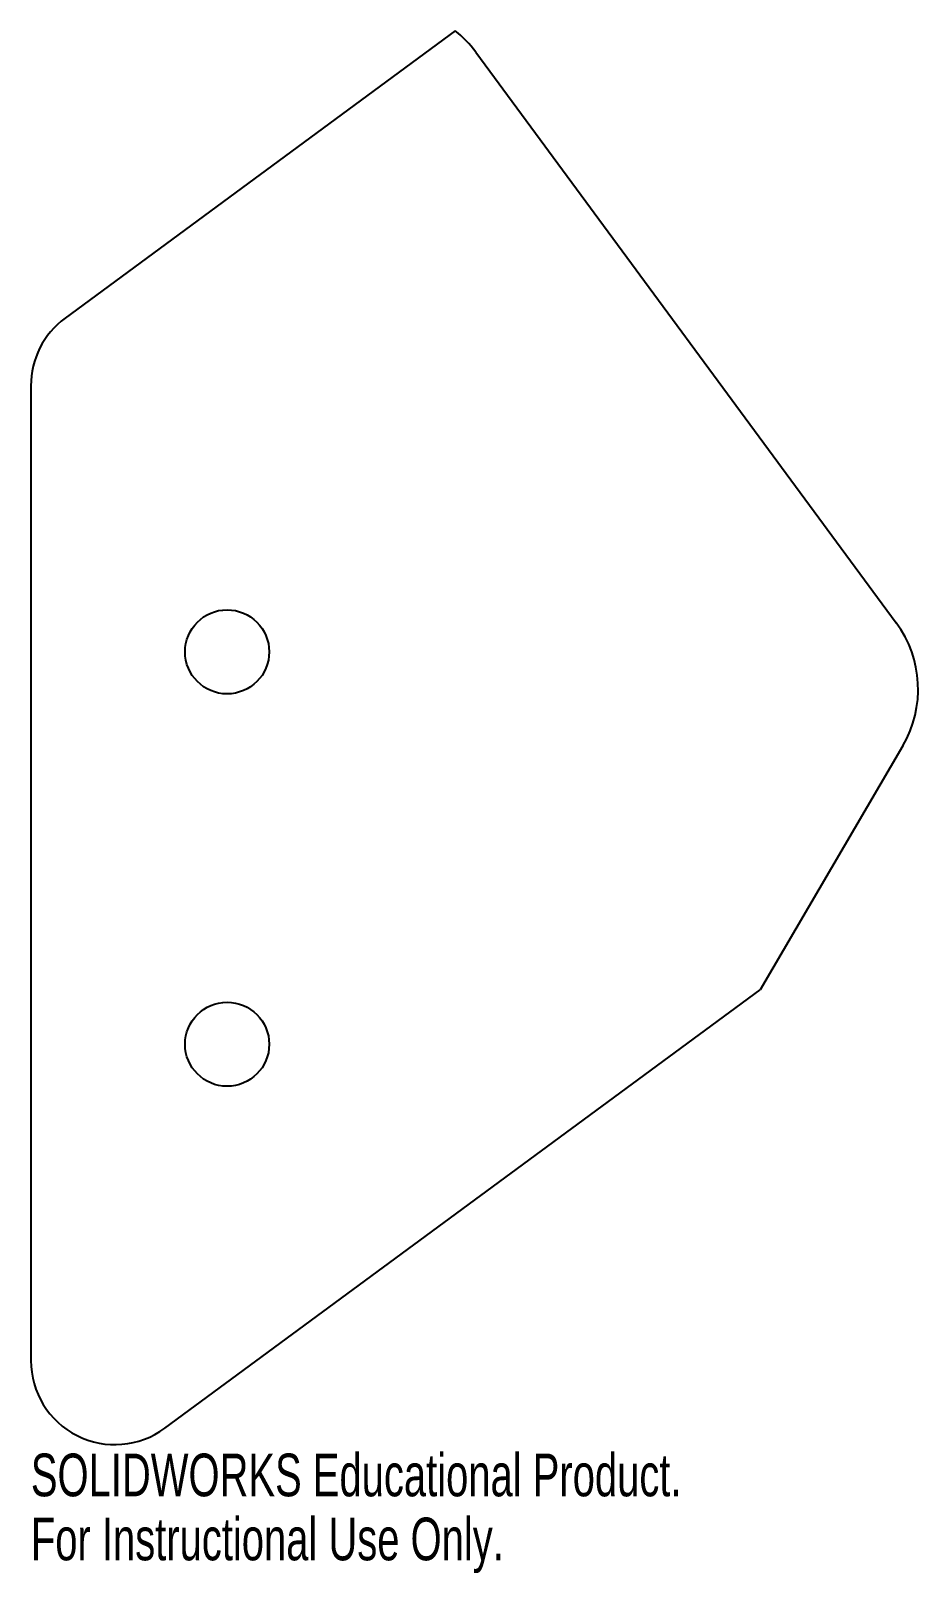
# Model space of a CAD drawing. Header units: inches. Extents: x 0.52 to 4.48, y 9.56 to 16.44.
import ezdxf

# ---------------------------------------------------------------- set-up
doc = ezdxf.new("R2010")
doc.units = ezdxf.units.IN
doc.header["$MEASUREMENT"] = 0
doc.styles.add('SLDTEXTSTYLE0', font='TXT', dxfattribs={"width": 0.7})

msp = doc.modelspace()

# ---------------------------------------------------------------- linework, layer by layer
at = {"color": 7, "linetype": 'Continuous', "lineweight": 25}
for p, q in [((2.4173, 16.4424), (0.6776, 15.1609)), ((2.5083, 16.3479), (4.3832, 13.8026)), ((0.525, 14.859), (0.525, 10.5119)), ((4.4123, 13.2538), (3.7759, 12.1646)), ((1.1224, 10.21), (3.7759, 12.1646))]:
    msp.add_line(p, q, dxfattribs=at)
for centre in [(1.4, 13.6727), (1.4, 11.9227)]:
    msp.add_circle(centre, 0.1875, dxfattribs=at)
for centre, radius, start, end in [((2.1057, 16.0514), 0.5, 36.37552, 51.44558), ((0.9, 14.859), 0.375, 126.37552, 180), ((3.9806, 13.5061), 0.5, 329.70395, 36.37552), ((0.9, 10.5119), 0.375, 180, 306.37552)]:
    msp.add_arc(centre, radius, start, end, dxfattribs=at)

# ---------------------------------------------------------------- texts
at = {"color": 7, "linetype": 'Continuous', "char_height": 0.1903, "attachment_point": 1, "style": 'SLDTEXTSTYLE0'}
for s, insert in [('SOLIDWORKS Educational Product.', (0.525, 10.0968)), ('For Instructional Use Only.', (0.525, 9.8113))]:
    msp.add_mtext(s, dxfattribs=dict(at, insert=insert))

doc.saveas('drawing.dxf')
